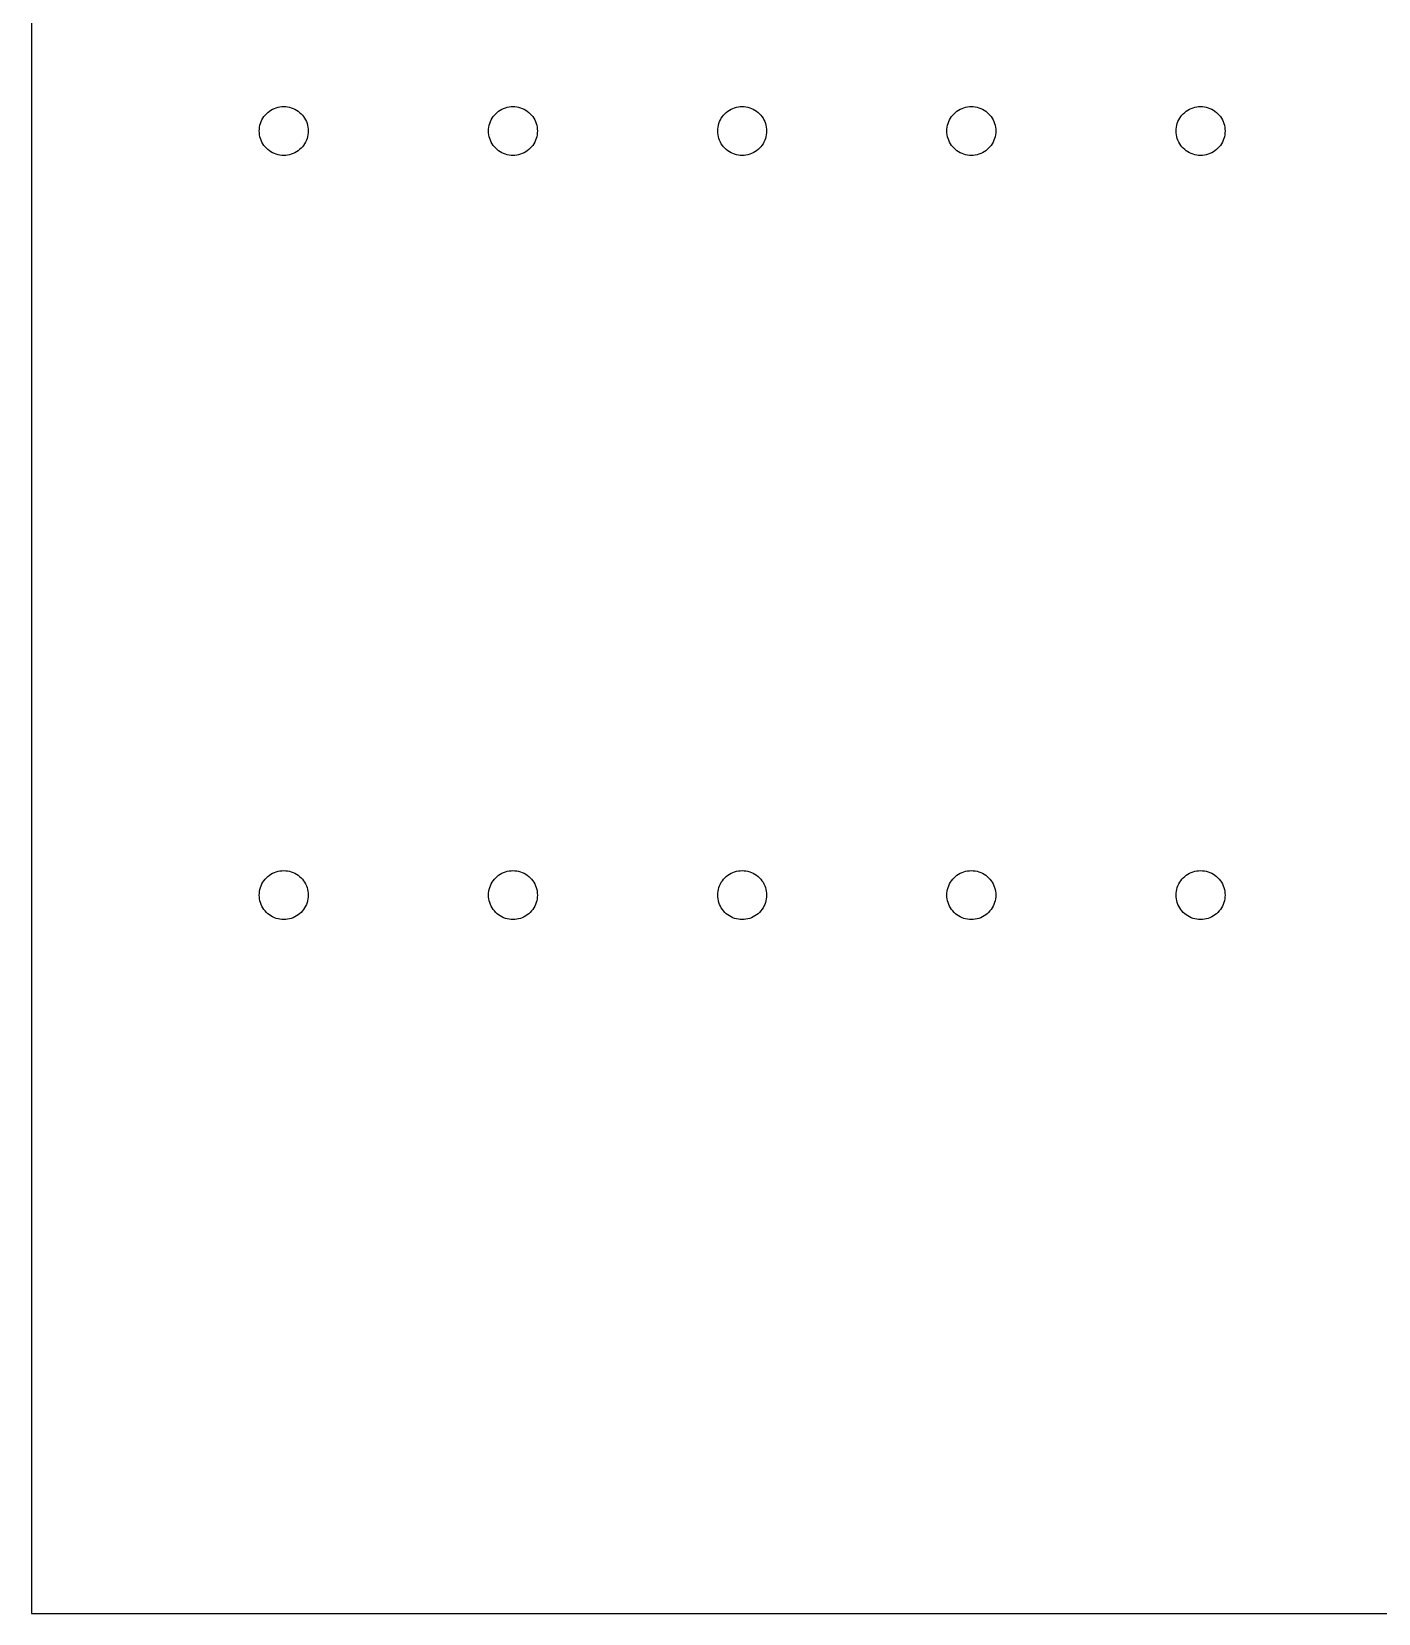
# Model space of a CAD drawing. Extents: x -2 to 337, y 54 to 261.
# Drawn here: x -2.3 to 85.8, y 54.4 to 157.9 of the extents above; entities that cross this region are included whole.
import ezdxf

# ---------------------------------------------------------------- set-up
doc = ezdxf.new("R2010")
doc.units = 0
doc.layers.get('0').update_dxf_attribs({"linetype": 'CONTINUOUS'})

msp = doc.modelspace()

# ---------------------------------------------------------------- linework, layer by layer
at = {"color": 7}
for p, q in [((-2.29, 261.436656), (-2.29, 54.436655)), ((12.731789, 152.048934), (12.784389, 152.163034)), ((12.784389, 152.163034), (12.845767, 152.272635)), ((12.845767, 152.272635), (12.915569, 152.377035)), ((12.915569, 152.377035), (12.993338, 152.475733)), ((12.993338, 152.475733), (13.078617, 152.568034)), ((13.078617, 152.568034), (13.170878, 152.653234)), ((13.170878, 152.653234), (13.269538, 152.731035)), ((13.269538, 152.731035), (13.373999, 152.800834)), ((13.373999, 152.800834), (13.483609, 152.862234)), ((13.483609, 152.862234), (13.597697, 152.914835)), ((13.597697, 152.914835), (13.715567, 152.958333)), ((13.715567, 152.958333), (13.836477, 152.992434)), ((13.836477, 152.992434), (13.959687, 153.016931)), ((13.959687, 153.016931), (14.084449, 153.03172)), ((14.084449, 153.03172), (14.209998, 153.03663)), ((14.209998, 153.03663), (14.335528, 153.03172)), ((14.335528, 153.03172), (14.460287, 153.016931)), ((14.460287, 153.016931), (14.583497, 152.992434)), ((14.583497, 152.992434), (14.704418, 152.958333)), ((14.704418, 152.958333), (14.822288, 152.914835)), ((14.822288, 152.914835), (14.936379, 152.862234)), ((14.936379, 152.862234), (15.045977, 152.800834)), ((15.045977, 152.800834), (15.150439, 152.731035)), ((15.150439, 152.731035), (15.249109, 152.653234)), ((15.249109, 152.653234), (15.341359, 152.568034)), ((15.341359, 152.568034), (15.426638, 152.475733)), ((15.426638, 152.475733), (15.504419, 152.377035)), ((15.504419, 152.377035), (15.574207, 152.272635)), ((15.574207, 152.272635), (15.635599, 152.163034)), ((15.635599, 152.163034), (15.688199, 152.048934)), ((27.731795, 152.048934), (27.784396, 152.163034)), ((27.784396, 152.163034), (27.845796, 152.272635)), ((27.845796, 152.272635), (27.915595, 152.377035)), ((27.915595, 152.377035), (27.993297, 152.475733)), ((27.993297, 152.475733), (28.078596, 152.568034)), ((28.078596, 152.568034), (28.170896, 152.653234)), ((28.170896, 152.653234), (28.269497, 152.731035)), ((28.269497, 152.731035), (28.373996, 152.800834)), ((28.373996, 152.800834), (28.483597, 152.862234)), ((28.483597, 152.862234), (28.597696, 152.914835)), ((28.597696, 152.914835), (28.715597, 152.958333)), ((28.715597, 152.958333), (28.836496, 152.992434)), ((28.836496, 152.992434), (28.959697, 153.016931)), ((28.959697, 153.016931), (29.084496, 153.03172)), ((29.084496, 153.03172), (29.209997, 153.03663)), ((29.209997, 153.03663), (29.335496, 153.03172)), ((29.335496, 153.03172), (29.460297, 153.016931)), ((29.460297, 153.016931), (29.583496, 152.992434)), ((29.583496, 152.992434), (29.704397, 152.958333)), ((29.704397, 152.958333), (29.822295, 152.914835)), ((29.822295, 152.914835), (29.936398, 152.862234)), ((29.936398, 152.862234), (30.045996, 152.800834)), ((30.045996, 152.800834), (30.150395, 152.731035)), ((30.150395, 152.731035), (30.249097, 152.653234)), ((30.249097, 152.653234), (30.341395, 152.568034)), ((30.341395, 152.568034), (30.426595, 152.475733)), ((30.426595, 152.475733), (30.504395, 152.377035)), ((30.504395, 152.377035), (30.574197, 152.272635)), ((30.574197, 152.272635), (30.635598, 152.163034)), ((30.635598, 152.163034), (30.688195, 152.048934)), ((42.731794, 152.048934), (42.784395, 152.163034)), ((42.784395, 152.163034), (42.845795, 152.272635)), ((42.845795, 152.272635), (42.915594, 152.377035)), ((42.915594, 152.377035), (42.993296, 152.475733)), ((42.993296, 152.475733), (43.078595, 152.568034)), ((43.078595, 152.568034), (43.170896, 152.653234)), ((43.170896, 152.653234), (43.269495, 152.731035)), ((43.269495, 152.731035), (43.373997, 152.800834)), ((43.373997, 152.800834), (43.483595, 152.862234)), ((43.483595, 152.862234), (43.597695, 152.914835)), ((43.597695, 152.914835), (43.715596, 152.958333)), ((43.715596, 152.958333), (43.836494, 152.992434)), ((43.836494, 152.992434), (43.959695, 153.016931)), ((43.959695, 153.016931), (44.084494, 153.03172)), ((44.084494, 153.03172), (44.209995, 153.03663)), ((44.209995, 153.03663), (44.335494, 153.03172)), ((44.335494, 153.03172), (44.460295, 153.016931)), ((44.460295, 153.016931), (44.583497, 152.992434)), ((44.583497, 152.992434), (44.704395, 152.958333)), ((44.704395, 152.958333), (44.822296, 152.914835)), ((44.822296, 152.914835), (44.936396, 152.862234)), ((44.936396, 152.862234), (45.045994, 152.800834)), ((45.045994, 152.800834), (45.150397, 152.731035)), ((45.150397, 152.731035), (45.249095, 152.653234)), ((45.249095, 152.653234), (45.341396, 152.568034)), ((45.341396, 152.568034), (45.426596, 152.475733)), ((45.426596, 152.475733), (45.504396, 152.377035)), ((45.504396, 152.377035), (45.574196, 152.272635)), ((45.574196, 152.272635), (45.635596, 152.163034)), ((45.635596, 152.163034), (45.688196, 152.048934)), ((57.731795, 152.048934), (57.784393, 152.163034)), ((57.784393, 152.163034), (57.845793, 152.272635)), ((57.845793, 152.272635), (57.915596, 152.377035)), ((57.915596, 152.377035), (57.993294, 152.475733)), ((57.993294, 152.475733), (58.078596, 152.568034)), ((58.078596, 152.568034), (58.170894, 152.653234)), ((58.170894, 152.653234), (58.269494, 152.731035)), ((58.269494, 152.731035), (58.373995, 152.800834)), ((58.373995, 152.800834), (58.483593, 152.862234)), ((58.483593, 152.862234), (58.597696, 152.914835)), ((58.597696, 152.914835), (58.715594, 152.958333)), ((58.715594, 152.958333), (58.836495, 152.992434)), ((58.836495, 152.992434), (58.959694, 153.016931)), ((58.959694, 153.016931), (59.084495, 153.03172)), ((59.084495, 153.03172), (59.209994, 153.03663)), ((59.209994, 153.03663), (59.335495, 153.03172)), ((59.335495, 153.03172), (59.460294, 153.016931)), ((59.460294, 153.016931), (59.583495, 152.992434)), ((59.583495, 152.992434), (59.704393, 152.958333)), ((59.704393, 152.958333), (59.822294, 152.914835)), ((59.822294, 152.914835), (59.936394, 152.862234)), ((59.936394, 152.862234), (60.045995, 152.800834)), ((60.045995, 152.800834), (60.150395, 152.731035)), ((60.150395, 152.731035), (60.249094, 152.653234)), ((60.249094, 152.653234), (60.341394, 152.568034)), ((60.341394, 152.568034), (60.426594, 152.475733)), ((60.426594, 152.475733), (60.504395, 152.377035)), ((60.504395, 152.377035), (60.574194, 152.272635)), ((60.574194, 152.272635), (60.635594, 152.163034)), ((60.635594, 152.163034), (60.688195, 152.048934)), ((72.731794, 152.048934), (72.784394, 152.163034)), ((72.784394, 152.163034), (72.845795, 152.272635)), ((72.845795, 152.272635), (72.915594, 152.377035)), ((72.915594, 152.377035), (72.993292, 152.475733)), ((72.993292, 152.475733), (73.078594, 152.568034)), ((73.078594, 152.568034), (73.170892, 152.653234)), ((73.170892, 152.653234), (73.269492, 152.731035)), ((73.269492, 152.731035), (73.373993, 152.800834)), ((73.373993, 152.800834), (73.483594, 152.862234)), ((73.483594, 152.862234), (73.597694, 152.914835)), ((73.597694, 152.914835), (73.715592, 152.958333)), ((73.715592, 152.958333), (73.836493, 152.992434)), ((73.836493, 152.992434), (73.959695, 153.016931)), ((73.959695, 153.016931), (74.084493, 153.03172)), ((74.084493, 153.03172), (74.209992, 153.03663)), ((74.209992, 153.03663), (74.335493, 153.03172)), ((74.335493, 153.03172), (74.460292, 153.016931)), ((74.460292, 153.016931), (74.583493, 152.992434)), ((74.583493, 152.992434), (74.704394, 152.958333)), ((74.704394, 152.958333), (74.822293, 152.914835)), ((74.822293, 152.914835), (74.936392, 152.862234)), ((74.936392, 152.862234), (75.045993, 152.800834)), ((75.045993, 152.800834), (75.150393, 152.731035)), ((75.150393, 152.731035), (75.249092, 152.653234)), ((75.249092, 152.653234), (75.341393, 152.568034)), ((75.341393, 152.568034), (75.426593, 152.475733)), ((75.426593, 152.475733), (75.504393, 152.377035)), ((75.504393, 152.377035), (75.574192, 152.272635)), ((75.574192, 152.272635), (75.635592, 152.163034)), ((75.635592, 152.163034), (75.688193, 152.048934)), ((12.610001, 151.436634), (12.61494, 151.562135)), ((12.61494, 151.311135), (12.610001, 151.436634)), ((12.61494, 151.562135), (12.6297, 151.686934)), ((12.6297, 151.186334), (12.61494, 151.311135)), ((12.6297, 151.686934), (12.654197, 151.810135)), ((12.654197, 151.063135), (12.6297, 151.186334)), ((12.654197, 151.810135), (12.688298, 151.931033)), ((12.688298, 151.931033), (12.731789, 152.048934)), ((15.688199, 152.048934), (15.731678, 151.931033)), ((15.731678, 151.931033), (15.765788, 151.810135)), ((15.765788, 151.810135), (15.790285, 151.686934)), ((15.790285, 151.186334), (15.765788, 151.063135)), ((15.790285, 151.686934), (15.805045, 151.562135)), ((15.805045, 151.311135), (15.790285, 151.186334)), ((15.805045, 151.562135), (15.809984, 151.436634)), ((15.809984, 151.436634), (15.805045, 151.311135)), ((27.61, 151.436634), (27.61491, 151.562135)), ((27.61491, 151.311135), (27.61, 151.436634)), ((27.61491, 151.562135), (27.629699, 151.686934)), ((27.629699, 151.186334), (27.61491, 151.311135)), ((27.629699, 151.686934), (27.654196, 151.810135)), ((27.654196, 151.063135), (27.629699, 151.186334)), ((27.654196, 151.810135), (27.688296, 151.931033)), ((27.688296, 151.931033), (27.731795, 152.048934)), ((30.688195, 152.048934), (30.731697, 151.931033)), ((30.731697, 151.931033), (30.765795, 151.810135)), ((30.765795, 151.810135), (30.790292, 151.686934)), ((30.790292, 151.186334), (30.765795, 151.063135)), ((30.790292, 151.686934), (30.80508, 151.562135)), ((30.80508, 151.311135), (30.790292, 151.186334)), ((30.80508, 151.562135), (30.809991, 151.436634)), ((30.809991, 151.436634), (30.80508, 151.311135)), ((42.609999, 151.436634), (42.614909, 151.562135)), ((42.614909, 151.311135), (42.609999, 151.436634)), ((42.614909, 151.562135), (42.629698, 151.686934)), ((42.629698, 151.186334), (42.614909, 151.311135)), ((42.629698, 151.686934), (42.654195, 151.810135)), ((42.654195, 151.063135), (42.629698, 151.186334)), ((42.654195, 151.810135), (42.688296, 151.931033)), ((42.688296, 151.931033), (42.731794, 152.048934)), ((45.688196, 152.048934), (45.731695, 151.931033)), ((45.731695, 151.931033), (45.765796, 151.810135)), ((45.765796, 151.810135), (45.790293, 151.686934)), ((45.790293, 151.186334), (45.765796, 151.063135)), ((45.790293, 151.686934), (45.805082, 151.562135)), ((45.805082, 151.311135), (45.790293, 151.186334)), ((45.805082, 151.562135), (45.809992, 151.436634)), ((45.809992, 151.436634), (45.805082, 151.311135)), ((57.61, 151.436634), (57.61491, 151.562135)), ((57.61491, 151.311135), (57.61, 151.436634)), ((57.61491, 151.562135), (57.629699, 151.686934)), ((57.629699, 151.186334), (57.61491, 151.311135)), ((57.629699, 151.686934), (57.654196, 151.810135)), ((57.654196, 151.063135), (57.629699, 151.186334)), ((57.654196, 151.810135), (57.688294, 151.931033)), ((57.688294, 151.931033), (57.731795, 152.048934)), ((60.688195, 152.048934), (60.731694, 151.931033)), ((60.731694, 151.931033), (60.765794, 151.810135)), ((60.765794, 151.810135), (60.790291, 151.686934)), ((60.790291, 151.186334), (60.765794, 151.063135)), ((60.790291, 151.686934), (60.80508, 151.562135)), ((60.80508, 151.311135), (60.790291, 151.186334)), ((60.80508, 151.562135), (60.80999, 151.436634)), ((60.80999, 151.436634), (60.80508, 151.311135)), ((72.609998, 151.436634), (72.614909, 151.562135)), ((72.614909, 151.311135), (72.609998, 151.436634)), ((72.614909, 151.562135), (72.629697, 151.686934)), ((72.629697, 151.186334), (72.614909, 151.311135)), ((72.629697, 151.686934), (72.654194, 151.810135)), ((72.654194, 151.063135), (72.629697, 151.186334)), ((72.654194, 151.810135), (72.688292, 151.931033)), ((72.688292, 151.931033), (72.731794, 152.048934)), ((75.688193, 152.048934), (75.731692, 151.931033)), ((75.731692, 151.931033), (75.765793, 151.810135)), ((75.765793, 151.810135), (75.79029, 151.686934)), ((75.79029, 151.186334), (75.765793, 151.063135)), ((75.79029, 151.686934), (75.805078, 151.562135)), ((75.805078, 151.311135), (75.79029, 151.186334)), ((75.805078, 151.562135), (75.809989, 151.436634)), ((75.809989, 151.436634), (75.805078, 151.311135)), ((12.688298, 150.942234), (12.654197, 151.063135)), ((12.731789, 150.824336), (12.688298, 150.942234)), ((12.784389, 150.710233), (12.731789, 150.824336)), ((12.845767, 150.600635), (12.784389, 150.710233)), ((12.915569, 150.496134), (12.845767, 150.600635)), ((12.993338, 150.397534), (12.915569, 150.496134)), ((13.078617, 150.305236), (12.993338, 150.397534)), ((13.170878, 150.219934), (13.078617, 150.305236)), ((13.269538, 150.142235), (13.170878, 150.219934)), ((13.373999, 150.072433), (13.269538, 150.142235)), ((15.150439, 150.142235), (15.045977, 150.072433)), ((15.249109, 150.219934), (15.150439, 150.142235)), ((15.341359, 150.305236), (15.249109, 150.219934)), ((15.426638, 150.397534), (15.341359, 150.305236)), ((15.504419, 150.496134), (15.426638, 150.397534)), ((15.574207, 150.600635), (15.504419, 150.496134)), ((15.635599, 150.710233), (15.574207, 150.600635)), ((15.688199, 150.824336), (15.635599, 150.710233)), ((15.731678, 150.942234), (15.688199, 150.824336)), ((15.765788, 151.063135), (15.731678, 150.942234)), ((27.688296, 150.942234), (27.654196, 151.063135)), ((27.731795, 150.824336), (27.688296, 150.942234)), ((27.784396, 150.710233), (27.731795, 150.824336)), ((27.845796, 150.600635), (27.784396, 150.710233)), ((27.915595, 150.496134), (27.845796, 150.600635)), ((27.993297, 150.397534), (27.915595, 150.496134)), ((28.078596, 150.305236), (27.993297, 150.397534)), ((28.170896, 150.219934), (28.078596, 150.305236)), ((28.269497, 150.142235), (28.170896, 150.219934)), ((28.373996, 150.072433), (28.269497, 150.142235)), ((30.150395, 150.142235), (30.045996, 150.072433)), ((30.249097, 150.219934), (30.150395, 150.142235)), ((30.341395, 150.305236), (30.249097, 150.219934)), ((30.426595, 150.397534), (30.341395, 150.305236)), ((30.504395, 150.496134), (30.426595, 150.397534)), ((30.574197, 150.600635), (30.504395, 150.496134)), ((30.635598, 150.710233), (30.574197, 150.600635)), ((30.688195, 150.824336), (30.635598, 150.710233)), ((30.731697, 150.942234), (30.688195, 150.824336)), ((30.765795, 151.063135), (30.731697, 150.942234)), ((42.688296, 150.942234), (42.654195, 151.063135)), ((42.731794, 150.824336), (42.688296, 150.942234)), ((42.784395, 150.710233), (42.731794, 150.824336)), ((42.845795, 150.600635), (42.784395, 150.710233)), ((42.915594, 150.496134), (42.845795, 150.600635)), ((42.993296, 150.397534), (42.915594, 150.496134)), ((43.078595, 150.305236), (42.993296, 150.397534)), ((43.170896, 150.219934), (43.078595, 150.305236)), ((43.269495, 150.142235), (43.170896, 150.219934)), ((43.373997, 150.072433), (43.269495, 150.142235)), ((45.150397, 150.142235), (45.045994, 150.072433)), ((45.249095, 150.219934), (45.150397, 150.142235)), ((45.341396, 150.305236), (45.249095, 150.219934)), ((45.426596, 150.397534), (45.341396, 150.305236)), ((45.504396, 150.496134), (45.426596, 150.397534)), ((45.574196, 150.600635), (45.504396, 150.496134)), ((45.635596, 150.710233), (45.574196, 150.600635)), ((45.688196, 150.824336), (45.635596, 150.710233)), ((45.731695, 150.942234), (45.688196, 150.824336)), ((45.765796, 151.063135), (45.731695, 150.942234)), ((57.688294, 150.942234), (57.654196, 151.063135)), ((57.731795, 150.824336), (57.688294, 150.942234)), ((57.784393, 150.710233), (57.731795, 150.824336)), ((57.845793, 150.600635), (57.784393, 150.710233)), ((57.915596, 150.496134), (57.845793, 150.600635)), ((57.993294, 150.397534), (57.915596, 150.496134)), ((58.078596, 150.305236), (57.993294, 150.397534)), ((58.170894, 150.219934), (58.078596, 150.305236)), ((58.269494, 150.142235), (58.170894, 150.219934)), ((58.373995, 150.072433), (58.269494, 150.142235)), ((60.150395, 150.142235), (60.045995, 150.072433)), ((60.249094, 150.219934), (60.150395, 150.142235)), ((60.341394, 150.305236), (60.249094, 150.219934)), ((60.426594, 150.397534), (60.341394, 150.305236)), ((60.504395, 150.496134), (60.426594, 150.397534)), ((60.574194, 150.600635), (60.504395, 150.496134)), ((60.635594, 150.710233), (60.574194, 150.600635)), ((60.688195, 150.824336), (60.635594, 150.710233)), ((60.731694, 150.942234), (60.688195, 150.824336)), ((60.765794, 151.063135), (60.731694, 150.942234)), ((72.688292, 150.942234), (72.654194, 151.063135)), ((72.731794, 150.824336), (72.688292, 150.942234)), ((72.784394, 150.710233), (72.731794, 150.824336)), ((72.845795, 150.600635), (72.784394, 150.710233)), ((72.915594, 150.496134), (72.845795, 150.600635)), ((72.993292, 150.397534), (72.915594, 150.496134)), ((73.078594, 150.305236), (72.993292, 150.397534)), ((73.170892, 150.219934), (73.078594, 150.305236)), ((73.269492, 150.142235), (73.170892, 150.219934)), ((73.373993, 150.072433), (73.269492, 150.142235)), ((75.150393, 150.142235), (75.045993, 150.072433)), ((75.249092, 150.219934), (75.150393, 150.142235)), ((75.341393, 150.305236), (75.249092, 150.219934)), ((75.426593, 150.397534), (75.341393, 150.305236)), ((75.504393, 150.496134), (75.426593, 150.397534)), ((75.574192, 150.600635), (75.504393, 150.496134)), ((75.635592, 150.710233), (75.574192, 150.600635)), ((75.688193, 150.824336), (75.635592, 150.710233)), ((75.731692, 150.942234), (75.688193, 150.824336)), ((75.765793, 151.063135), (75.731692, 150.942234)), ((13.483609, 150.011033), (13.373999, 150.072433)), ((13.597697, 149.958435), (13.483609, 150.011033)), ((13.715567, 149.914934), (13.597697, 149.958435)), ((13.836477, 149.880836), (13.715567, 149.914934)), ((13.959687, 149.856339), (13.836477, 149.880836)), ((14.084449, 149.84155), (13.959687, 149.856339)), ((14.209998, 149.83664), (14.084449, 149.84155)), ((14.335528, 149.84155), (14.209998, 149.83664)), ((14.460287, 149.856339), (14.335528, 149.84155)), ((14.583497, 149.880836), (14.460287, 149.856339)), ((14.704418, 149.914934), (14.583497, 149.880836)), ((14.822288, 149.958435), (14.704418, 149.914934)), ((14.936379, 150.011033), (14.822288, 149.958435)), ((15.045977, 150.072433), (14.936379, 150.011033)), ((28.483597, 150.011033), (28.373996, 150.072433)), ((28.597696, 149.958435), (28.483597, 150.011033)), ((28.715597, 149.914934), (28.597696, 149.958435)), ((28.836496, 149.880836), (28.715597, 149.914934)), ((28.959697, 149.856339), (28.836496, 149.880836)), ((29.084496, 149.84155), (28.959697, 149.856339)), ((29.209997, 149.83664), (29.084496, 149.84155)), ((29.335496, 149.84155), (29.209997, 149.83664)), ((29.460297, 149.856339), (29.335496, 149.84155)), ((29.583496, 149.880836), (29.460297, 149.856339)), ((29.704397, 149.914934), (29.583496, 149.880836)), ((29.822295, 149.958435), (29.704397, 149.914934)), ((29.936398, 150.011033), (29.822295, 149.958435)), ((30.045996, 150.072433), (29.936398, 150.011033)), ((43.483595, 150.011033), (43.373997, 150.072433)), ((43.597695, 149.958435), (43.483595, 150.011033)), ((43.715596, 149.914934), (43.597695, 149.958435)), ((43.836494, 149.880836), (43.715596, 149.914934)), ((43.959695, 149.856339), (43.836494, 149.880836)), ((44.084494, 149.84155), (43.959695, 149.856339)), ((44.209995, 149.83664), (44.084494, 149.84155)), ((44.335494, 149.84155), (44.209995, 149.83664)), ((44.460295, 149.856339), (44.335494, 149.84155)), ((44.583497, 149.880836), (44.460295, 149.856339)), ((44.704395, 149.914934), (44.583497, 149.880836)), ((44.822296, 149.958435), (44.704395, 149.914934)), ((44.936396, 150.011033), (44.822296, 149.958435)), ((45.045994, 150.072433), (44.936396, 150.011033)), ((58.483593, 150.011033), (58.373995, 150.072433)), ((58.597696, 149.958435), (58.483593, 150.011033)), ((58.715594, 149.914934), (58.597696, 149.958435)), ((58.836495, 149.880836), (58.715594, 149.914934)), ((58.959694, 149.856339), (58.836495, 149.880836)), ((59.084495, 149.84155), (58.959694, 149.856339)), ((59.209994, 149.83664), (59.084495, 149.84155)), ((59.335495, 149.84155), (59.209994, 149.83664)), ((59.460294, 149.856339), (59.335495, 149.84155)), ((59.583495, 149.880836), (59.460294, 149.856339)), ((59.704393, 149.914934), (59.583495, 149.880836)), ((59.822294, 149.958435), (59.704393, 149.914934)), ((59.936394, 150.011033), (59.822294, 149.958435)), ((60.045995, 150.072433), (59.936394, 150.011033)), ((73.483594, 150.011033), (73.373993, 150.072433)), ((73.597694, 149.958435), (73.483594, 150.011033)), ((73.715592, 149.914934), (73.597694, 149.958435)), ((73.836493, 149.880836), (73.715592, 149.914934)), ((73.959695, 149.856339), (73.836493, 149.880836)), ((74.084493, 149.84155), (73.959695, 149.856339)), ((74.209992, 149.83664), (74.084493, 149.84155)), ((74.335493, 149.84155), (74.209992, 149.83664)), ((74.460292, 149.856339), (74.335493, 149.84155)), ((74.583493, 149.880836), (74.460292, 149.856339)), ((74.704394, 149.914934), (74.583493, 149.880836)), ((74.822293, 149.958435), (74.704394, 149.914934)), ((74.936392, 150.011033), (74.822293, 149.958435)), ((75.045993, 150.072433), (74.936392, 150.011033)), ((12.915569, 102.377036), (12.993338, 102.475735)), ((12.993338, 102.475735), (13.078617, 102.568035)), ((13.078617, 102.568035), (13.170878, 102.653236)), ((13.170878, 102.653236), (13.269538, 102.731036)), ((13.269538, 102.731036), (13.373999, 102.800835)), ((13.373999, 102.800835), (13.483609, 102.862235)), ((13.483609, 102.862235), (13.597697, 102.914836)), ((13.597697, 102.914836), (13.715567, 102.958335)), ((13.715567, 102.958335), (13.836477, 102.992436)), ((13.836477, 102.992436), (13.959687, 103.016932)), ((13.959687, 103.016932), (14.084449, 103.031721)), ((14.084449, 103.031721), (14.209998, 103.036632)), ((14.209998, 103.036632), (14.335528, 103.031721)), ((14.335528, 103.031721), (14.460287, 103.016932)), ((14.460287, 103.016932), (14.583497, 102.992436)), ((14.583497, 102.992436), (14.704418, 102.958335)), ((14.704418, 102.958335), (14.822288, 102.914836)), ((14.822288, 102.914836), (14.936379, 102.862235)), ((14.936379, 102.862235), (15.045977, 102.800835)), ((15.045977, 102.800835), (15.150439, 102.731036)), ((15.150439, 102.731036), (15.249109, 102.653236)), ((15.249109, 102.653236), (15.341359, 102.568035)), ((15.341359, 102.568035), (15.426638, 102.475735)), ((15.426638, 102.475735), (15.504419, 102.377036)), ((27.915595, 102.377036), (27.993297, 102.475735)), ((27.993297, 102.475735), (28.078596, 102.568035)), ((28.078596, 102.568035), (28.170896, 102.653236)), ((28.170896, 102.653236), (28.269497, 102.731036)), ((28.269497, 102.731036), (28.373996, 102.800835)), ((28.373996, 102.800835), (28.483597, 102.862235)), ((28.483597, 102.862235), (28.597696, 102.914836)), ((28.597696, 102.914836), (28.715597, 102.958335)), ((28.715597, 102.958335), (28.836496, 102.992436)), ((28.836496, 102.992436), (28.959697, 103.016932)), ((28.959697, 103.016932), (29.084496, 103.031721)), ((29.084496, 103.031721), (29.209997, 103.036632)), ((29.209997, 103.036632), (29.335496, 103.031721)), ((29.335496, 103.031721), (29.460297, 103.016932)), ((29.460297, 103.016932), (29.583496, 102.992436)), ((29.583496, 102.992436), (29.704397, 102.958335)), ((29.704397, 102.958335), (29.822295, 102.914836)), ((29.822295, 102.914836), (29.936398, 102.862235)), ((29.936398, 102.862235), (30.045996, 102.800835)), ((30.045996, 102.800835), (30.150395, 102.731036)), ((30.150395, 102.731036), (30.249097, 102.653236)), ((30.249097, 102.653236), (30.341395, 102.568035)), ((30.341395, 102.568035), (30.426595, 102.475735)), ((30.426595, 102.475735), (30.504395, 102.377036)), ((42.915594, 102.377036), (42.993296, 102.475735)), ((42.993296, 102.475735), (43.078595, 102.568035)), ((43.078595, 102.568035), (43.170896, 102.653236)), ((43.170896, 102.653236), (43.269495, 102.731036)), ((43.269495, 102.731036), (43.373997, 102.800835)), ((43.373997, 102.800835), (43.483595, 102.862235)), ((43.483595, 102.862235), (43.597695, 102.914836)), ((43.597695, 102.914836), (43.715596, 102.958335)), ((43.715596, 102.958335), (43.836494, 102.992436)), ((43.836494, 102.992436), (43.959695, 103.016932)), ((43.959695, 103.016932), (44.084494, 103.031721)), ((44.084494, 103.031721), (44.209995, 103.036632)), ((44.209995, 103.036632), (44.335494, 103.031721)), ((44.335494, 103.031721), (44.460295, 103.016932)), ((44.460295, 103.016932), (44.583497, 102.992436)), ((44.583497, 102.992436), (44.704395, 102.958335)), ((44.704395, 102.958335), (44.822296, 102.914836)), ((44.822296, 102.914836), (44.936396, 102.862235)), ((44.936396, 102.862235), (45.045994, 102.800835)), ((45.045994, 102.800835), (45.150397, 102.731036)), ((45.150397, 102.731036), (45.249095, 102.653236)), ((45.249095, 102.653236), (45.341396, 102.568035)), ((45.341396, 102.568035), (45.426596, 102.475735)), ((45.426596, 102.475735), (45.504396, 102.377036)), ((57.915596, 102.377036), (57.993294, 102.475735)), ((57.993294, 102.475735), (58.078596, 102.568035)), ((58.078596, 102.568035), (58.170894, 102.653236)), ((58.170894, 102.653236), (58.269494, 102.731036)), ((58.269494, 102.731036), (58.373995, 102.800835)), ((58.373995, 102.800835), (58.483593, 102.862235)), ((58.483593, 102.862235), (58.597696, 102.914836)), ((58.597696, 102.914836), (58.715594, 102.958335)), ((58.715594, 102.958335), (58.836495, 102.992436)), ((58.836495, 102.992436), (58.959694, 103.016932)), ((58.959694, 103.016932), (59.084495, 103.031721)), ((59.084495, 103.031721), (59.209994, 103.036632)), ((59.209994, 103.036632), (59.335495, 103.031721)), ((59.335495, 103.031721), (59.460294, 103.016932)), ((59.460294, 103.016932), (59.583495, 102.992436)), ((59.583495, 102.992436), (59.704393, 102.958335)), ((59.704393, 102.958335), (59.822294, 102.914836)), ((59.822294, 102.914836), (59.936394, 102.862235)), ((59.936394, 102.862235), (60.045995, 102.800835)), ((60.045995, 102.800835), (60.150395, 102.731036)), ((60.150395, 102.731036), (60.249094, 102.653236)), ((60.249094, 102.653236), (60.341394, 102.568035)), ((60.341394, 102.568035), (60.426594, 102.475735)), ((60.426594, 102.475735), (60.504395, 102.377036)), ((72.915594, 102.377036), (72.993292, 102.475735)), ((72.993292, 102.475735), (73.078594, 102.568035)), ((73.078594, 102.568035), (73.170892, 102.653236)), ((73.170892, 102.653236), (73.269492, 102.731036)), ((73.269492, 102.731036), (73.373993, 102.800835)), ((73.373993, 102.800835), (73.483594, 102.862235)), ((73.483594, 102.862235), (73.597694, 102.914836)), ((73.597694, 102.914836), (73.715592, 102.958335)), ((73.715592, 102.958335), (73.836493, 102.992436)), ((73.836493, 102.992436), (73.959695, 103.016932)), ((73.959695, 103.016932), (74.084493, 103.031721)), ((74.084493, 103.031721), (74.209992, 103.036632)), ((74.209992, 103.036632), (74.335493, 103.031721)), ((74.335493, 103.031721), (74.460292, 103.016932)), ((74.460292, 103.016932), (74.583493, 102.992436)), ((74.583493, 102.992436), (74.704394, 102.958335)), ((74.704394, 102.958335), (74.822293, 102.914836)), ((74.822293, 102.914836), (74.936392, 102.862235)), ((74.936392, 102.862235), (75.045993, 102.800835)), ((75.045993, 102.800835), (75.150393, 102.731036)), ((75.150393, 102.731036), (75.249092, 102.653236)), ((75.249092, 102.653236), (75.341393, 102.568035)), ((75.341393, 102.568035), (75.426593, 102.475735)), ((75.426593, 102.475735), (75.504393, 102.377036)), ((12.610001, 101.436635), (12.61494, 101.562133)), ((12.61494, 101.311133), (12.610001, 101.436635)), ((12.61494, 101.562133), (12.6297, 101.686935)), ((12.6297, 101.686935), (12.654197, 101.810133)), ((12.654197, 101.810133), (12.688298, 101.931035)), ((12.688298, 101.931035), (12.731789, 102.048936)), ((12.731789, 102.048936), (12.784389, 102.163035)), ((12.784389, 102.163035), (12.845767, 102.272633)), ((12.845767, 102.272633), (12.915569, 102.377036)), ((15.504419, 102.377036), (15.574207, 102.272633)), ((15.574207, 102.272633), (15.635599, 102.163035)), ((15.635599, 102.163035), (15.688199, 102.048936)), ((15.688199, 102.048936), (15.731678, 101.931035)), ((15.731678, 101.931035), (15.765788, 101.810133)), ((15.765788, 101.810133), (15.790285, 101.686935)), ((15.790285, 101.686935), (15.805045, 101.562133)), ((15.805045, 101.562133), (15.809984, 101.436635)), ((15.809984, 101.436635), (15.805045, 101.311133)), ((27.61, 101.436635), (27.61491, 101.562133)), ((27.61491, 101.311133), (27.61, 101.436635)), ((27.61491, 101.562133), (27.629699, 101.686935)), ((27.629699, 101.686935), (27.654196, 101.810133)), ((27.654196, 101.810133), (27.688296, 101.931035)), ((27.688296, 101.931035), (27.731795, 102.048936)), ((27.731795, 102.048936), (27.784396, 102.163035)), ((27.784396, 102.163035), (27.845796, 102.272633)), ((27.845796, 102.272633), (27.915595, 102.377036)), ((30.504395, 102.377036), (30.574197, 102.272633)), ((30.574197, 102.272633), (30.635598, 102.163035)), ((30.635598, 102.163035), (30.688195, 102.048936)), ((30.688195, 102.048936), (30.731697, 101.931035)), ((30.731697, 101.931035), (30.765795, 101.810133)), ((30.765795, 101.810133), (30.790292, 101.686935)), ((30.790292, 101.686935), (30.80508, 101.562133)), ((30.80508, 101.562133), (30.809991, 101.436635)), ((30.809991, 101.436635), (30.80508, 101.311133)), ((42.609999, 101.436635), (42.614909, 101.562133)), ((42.614909, 101.311133), (42.609999, 101.436635)), ((42.614909, 101.562133), (42.629698, 101.686935)), ((42.629698, 101.686935), (42.654195, 101.810133)), ((42.654195, 101.810133), (42.688296, 101.931035)), ((42.688296, 101.931035), (42.731794, 102.048936)), ((42.731794, 102.048936), (42.784395, 102.163035)), ((42.784395, 102.163035), (42.845795, 102.272633)), ((42.845795, 102.272633), (42.915594, 102.377036)), ((45.504396, 102.377036), (45.574196, 102.272633)), ((45.574196, 102.272633), (45.635596, 102.163035)), ((45.635596, 102.163035), (45.688196, 102.048936)), ((45.688196, 102.048936), (45.731695, 101.931035)), ((45.731695, 101.931035), (45.765796, 101.810133)), ((45.765796, 101.810133), (45.790293, 101.686935)), ((45.790293, 101.686935), (45.805082, 101.562133)), ((45.805082, 101.562133), (45.809992, 101.436635)), ((45.809992, 101.436635), (45.805082, 101.311133)), ((57.61, 101.436635), (57.61491, 101.562133)), ((57.61491, 101.311133), (57.61, 101.436635)), ((57.61491, 101.562133), (57.629699, 101.686935)), ((57.629699, 101.686935), (57.654196, 101.810133)), ((57.654196, 101.810133), (57.688294, 101.931035)), ((57.688294, 101.931035), (57.731795, 102.048936)), ((57.731795, 102.048936), (57.784393, 102.163035)), ((57.784393, 102.163035), (57.845793, 102.272633)), ((57.845793, 102.272633), (57.915596, 102.377036)), ((60.504395, 102.377036), (60.574194, 102.272633)), ((60.574194, 102.272633), (60.635594, 102.163035)), ((60.635594, 102.163035), (60.688195, 102.048936)), ((60.688195, 102.048936), (60.731694, 101.931035)), ((60.731694, 101.931035), (60.765794, 101.810133)), ((60.765794, 101.810133), (60.790291, 101.686935)), ((60.790291, 101.686935), (60.80508, 101.562133)), ((60.80508, 101.562133), (60.80999, 101.436635)), ((60.80999, 101.436635), (60.80508, 101.311133)), ((72.609998, 101.436635), (72.614909, 101.562133)), ((72.614909, 101.311133), (72.609998, 101.436635)), ((72.614909, 101.562133), (72.629697, 101.686935)), ((72.629697, 101.686935), (72.654194, 101.810133)), ((72.654194, 101.810133), (72.688292, 101.931035)), ((72.688292, 101.931035), (72.731794, 102.048936)), ((72.731794, 102.048936), (72.784394, 102.163035)), ((72.784394, 102.163035), (72.845795, 102.272633)), ((72.845795, 102.272633), (72.915594, 102.377036)), ((75.504393, 102.377036), (75.574192, 102.272633)), ((75.574192, 102.272633), (75.635592, 102.163035)), ((75.635592, 102.163035), (75.688193, 102.048936)), ((75.688193, 102.048936), (75.731692, 101.931035)), ((75.731692, 101.931035), (75.765793, 101.810133)), ((75.765793, 101.810133), (75.79029, 101.686935)), ((75.79029, 101.686935), (75.805078, 101.562133)), ((75.805078, 101.562133), (75.809989, 101.436635)), ((75.809989, 101.436635), (75.805078, 101.311133)), ((12.6297, 101.186335), (12.61494, 101.311133)), ((12.654197, 101.063133), (12.6297, 101.186335)), ((12.688298, 100.942235), (12.654197, 101.063133)), ((12.731789, 100.824334), (12.688298, 100.942235)), ((12.784389, 100.710234), (12.731789, 100.824334)), ((12.845767, 100.600633), (12.784389, 100.710234)), ((12.915569, 100.496135), (12.845767, 100.600633)), ((12.993338, 100.397535), (12.915569, 100.496135)), ((13.078617, 100.305234), (12.993338, 100.397535)), ((15.426638, 100.397535), (15.341359, 100.305234)), ((15.504419, 100.496135), (15.426638, 100.397535)), ((15.574207, 100.600633), (15.504419, 100.496135)), ((15.635599, 100.710234), (15.574207, 100.600633)), ((15.688199, 100.824334), (15.635599, 100.710234)), ((15.731678, 100.942235), (15.688199, 100.824334)), ((15.765788, 101.063133), (15.731678, 100.942235)), ((15.790285, 101.186335), (15.765788, 101.063133)), ((15.805045, 101.311133), (15.790285, 101.186335)), ((27.629699, 101.186335), (27.61491, 101.311133)), ((27.654196, 101.063133), (27.629699, 101.186335)), ((27.688296, 100.942235), (27.654196, 101.063133)), ((27.731795, 100.824334), (27.688296, 100.942235)), ((27.784396, 100.710234), (27.731795, 100.824334)), ((27.845796, 100.600633), (27.784396, 100.710234)), ((27.915595, 100.496135), (27.845796, 100.600633)), ((27.993297, 100.397535), (27.915595, 100.496135)), ((28.078596, 100.305234), (27.993297, 100.397535)), ((30.426595, 100.397535), (30.341395, 100.305234)), ((30.504395, 100.496135), (30.426595, 100.397535)), ((30.574197, 100.600633), (30.504395, 100.496135)), ((30.635598, 100.710234), (30.574197, 100.600633)), ((30.688195, 100.824334), (30.635598, 100.710234)), ((30.731697, 100.942235), (30.688195, 100.824334)), ((30.765795, 101.063133), (30.731697, 100.942235)), ((30.790292, 101.186335), (30.765795, 101.063133)), ((30.80508, 101.311133), (30.790292, 101.186335)), ((42.629698, 101.186335), (42.614909, 101.311133)), ((42.654195, 101.063133), (42.629698, 101.186335)), ((42.688296, 100.942235), (42.654195, 101.063133)), ((42.731794, 100.824334), (42.688296, 100.942235)), ((42.784395, 100.710234), (42.731794, 100.824334)), ((42.845795, 100.600633), (42.784395, 100.710234)), ((42.915594, 100.496135), (42.845795, 100.600633)), ((42.993296, 100.397535), (42.915594, 100.496135)), ((43.078595, 100.305234), (42.993296, 100.397535)), ((45.426596, 100.397535), (45.341396, 100.305234)), ((45.504396, 100.496135), (45.426596, 100.397535)), ((45.574196, 100.600633), (45.504396, 100.496135)), ((45.635596, 100.710234), (45.574196, 100.600633)), ((45.688196, 100.824334), (45.635596, 100.710234)), ((45.731695, 100.942235), (45.688196, 100.824334)), ((45.765796, 101.063133), (45.731695, 100.942235)), ((45.790293, 101.186335), (45.765796, 101.063133)), ((45.805082, 101.311133), (45.790293, 101.186335)), ((57.629699, 101.186335), (57.61491, 101.311133)), ((57.654196, 101.063133), (57.629699, 101.186335)), ((57.688294, 100.942235), (57.654196, 101.063133)), ((57.731795, 100.824334), (57.688294, 100.942235)), ((57.784393, 100.710234), (57.731795, 100.824334)), ((57.845793, 100.600633), (57.784393, 100.710234)), ((57.915596, 100.496135), (57.845793, 100.600633)), ((57.993294, 100.397535), (57.915596, 100.496135)), ((58.078596, 100.305234), (57.993294, 100.397535)), ((60.426594, 100.397535), (60.341394, 100.305234)), ((60.504395, 100.496135), (60.426594, 100.397535)), ((60.574194, 100.600633), (60.504395, 100.496135)), ((60.635594, 100.710234), (60.574194, 100.600633)), ((60.688195, 100.824334), (60.635594, 100.710234)), ((60.731694, 100.942235), (60.688195, 100.824334)), ((60.765794, 101.063133), (60.731694, 100.942235)), ((60.790291, 101.186335), (60.765794, 101.063133)), ((60.80508, 101.311133), (60.790291, 101.186335)), ((72.629697, 101.186335), (72.614909, 101.311133)), ((72.654194, 101.063133), (72.629697, 101.186335)), ((72.688292, 100.942235), (72.654194, 101.063133)), ((72.731794, 100.824334), (72.688292, 100.942235)), ((72.784394, 100.710234), (72.731794, 100.824334)), ((72.845795, 100.600633), (72.784394, 100.710234)), ((72.915594, 100.496135), (72.845795, 100.600633)), ((72.993292, 100.397535), (72.915594, 100.496135)), ((73.078594, 100.305234), (72.993292, 100.397535)), ((75.426593, 100.397535), (75.341393, 100.305234)), ((75.504393, 100.496135), (75.426593, 100.397535)), ((75.574192, 100.600633), (75.504393, 100.496135)), ((75.635592, 100.710234), (75.574192, 100.600633)), ((75.688193, 100.824334), (75.635592, 100.710234)), ((75.731692, 100.942235), (75.688193, 100.824334)), ((75.765793, 101.063133), (75.731692, 100.942235)), ((75.79029, 101.186335), (75.765793, 101.063133)), ((75.805078, 101.311133), (75.79029, 101.186335)), ((13.170878, 100.219935), (13.078617, 100.305234)), ((13.269538, 100.142234), (13.170878, 100.219935)), ((13.373999, 100.072435), (13.269538, 100.142234)), ((13.483609, 100.011034), (13.373999, 100.072435)), ((13.597697, 99.958434), (13.483609, 100.011034)), ((13.715567, 99.914935), (13.597697, 99.958434)), ((13.836477, 99.880834), (13.715567, 99.914935)), ((13.959687, 99.856337), (13.836477, 99.880834)), ((14.084449, 99.841549), (13.959687, 99.856337)), ((14.209998, 99.836638), (14.084449, 99.841549)), ((14.335528, 99.841549), (14.209998, 99.836638)), ((14.460287, 99.856337), (14.335528, 99.841549)), ((14.583497, 99.880834), (14.460287, 99.856337)), ((14.704418, 99.914935), (14.583497, 99.880834)), ((14.822288, 99.958434), (14.704418, 99.914935)), ((14.936379, 100.011034), (14.822288, 99.958434)), ((15.045977, 100.072435), (14.936379, 100.011034)), ((15.150439, 100.142234), (15.045977, 100.072435)), ((15.249109, 100.219935), (15.150439, 100.142234)), ((15.341359, 100.305234), (15.249109, 100.219935)), ((28.170896, 100.219935), (28.078596, 100.305234)), ((28.269497, 100.142234), (28.170896, 100.219935)), ((28.373996, 100.072435), (28.269497, 100.142234)), ((28.483597, 100.011034), (28.373996, 100.072435)), ((28.597696, 99.958434), (28.483597, 100.011034)), ((28.715597, 99.914935), (28.597696, 99.958434)), ((28.836496, 99.880834), (28.715597, 99.914935)), ((28.959697, 99.856337), (28.836496, 99.880834)), ((29.084496, 99.841549), (28.959697, 99.856337)), ((29.209997, 99.836638), (29.084496, 99.841549)), ((29.335496, 99.841549), (29.209997, 99.836638)), ((29.460297, 99.856337), (29.335496, 99.841549)), ((29.583496, 99.880834), (29.460297, 99.856337)), ((29.704397, 99.914935), (29.583496, 99.880834)), ((29.822295, 99.958434), (29.704397, 99.914935)), ((29.936398, 100.011034), (29.822295, 99.958434)), ((30.045996, 100.072435), (29.936398, 100.011034)), ((30.150395, 100.142234), (30.045996, 100.072435)), ((30.249097, 100.219935), (30.150395, 100.142234)), ((30.341395, 100.305234), (30.249097, 100.219935)), ((43.170896, 100.219935), (43.078595, 100.305234)), ((43.269495, 100.142234), (43.170896, 100.219935)), ((43.373997, 100.072435), (43.269495, 100.142234)), ((43.483595, 100.011034), (43.373997, 100.072435)), ((43.597695, 99.958434), (43.483595, 100.011034)), ((43.715596, 99.914935), (43.597695, 99.958434)), ((43.836494, 99.880834), (43.715596, 99.914935)), ((43.959695, 99.856337), (43.836494, 99.880834)), ((44.084494, 99.841549), (43.959695, 99.856337)), ((44.209995, 99.836638), (44.084494, 99.841549)), ((44.335494, 99.841549), (44.209995, 99.836638)), ((44.460295, 99.856337), (44.335494, 99.841549)), ((44.583497, 99.880834), (44.460295, 99.856337)), ((44.704395, 99.914935), (44.583497, 99.880834)), ((44.822296, 99.958434), (44.704395, 99.914935)), ((44.936396, 100.011034), (44.822296, 99.958434)), ((45.045994, 100.072435), (44.936396, 100.011034)), ((45.150397, 100.142234), (45.045994, 100.072435)), ((45.249095, 100.219935), (45.150397, 100.142234)), ((45.341396, 100.305234), (45.249095, 100.219935)), ((58.170894, 100.219935), (58.078596, 100.305234)), ((58.269494, 100.142234), (58.170894, 100.219935)), ((58.373995, 100.072435), (58.269494, 100.142234)), ((58.483593, 100.011034), (58.373995, 100.072435)), ((58.597696, 99.958434), (58.483593, 100.011034)), ((58.715594, 99.914935), (58.597696, 99.958434)), ((58.836495, 99.880834), (58.715594, 99.914935)), ((58.959694, 99.856337), (58.836495, 99.880834)), ((59.084495, 99.841549), (58.959694, 99.856337)), ((59.209994, 99.836638), (59.084495, 99.841549)), ((59.335495, 99.841549), (59.209994, 99.836638)), ((59.460294, 99.856337), (59.335495, 99.841549)), ((59.583495, 99.880834), (59.460294, 99.856337)), ((59.704393, 99.914935), (59.583495, 99.880834)), ((59.822294, 99.958434), (59.704393, 99.914935)), ((59.936394, 100.011034), (59.822294, 99.958434)), ((60.045995, 100.072435), (59.936394, 100.011034)), ((60.150395, 100.142234), (60.045995, 100.072435)), ((60.249094, 100.219935), (60.150395, 100.142234)), ((60.341394, 100.305234), (60.249094, 100.219935)), ((73.170892, 100.219935), (73.078594, 100.305234)), ((73.269492, 100.142234), (73.170892, 100.219935)), ((73.373993, 100.072435), (73.269492, 100.142234)), ((73.483594, 100.011034), (73.373993, 100.072435)), ((73.597694, 99.958434), (73.483594, 100.011034)), ((73.715592, 99.914935), (73.597694, 99.958434)), ((73.836493, 99.880834), (73.715592, 99.914935)), ((73.959695, 99.856337), (73.836493, 99.880834)), ((74.084493, 99.841549), (73.959695, 99.856337)), ((74.209992, 99.836638), (74.084493, 99.841549)), ((74.335493, 99.841549), (74.209992, 99.836638)), ((74.460292, 99.856337), (74.335493, 99.841549)), ((74.583493, 99.880834), (74.460292, 99.856337)), ((74.704394, 99.914935), (74.583493, 99.880834)), ((74.822293, 99.958434), (74.704394, 99.914935)), ((74.936392, 100.011034), (74.822293, 99.958434)), ((75.045993, 100.072435), (74.936392, 100.011034)), ((75.150393, 100.142234), (75.045993, 100.072435)), ((75.249092, 100.219935), (75.150393, 100.142234)), ((75.341393, 100.305234), (75.249092, 100.219935)), ((-2.29, 54.436655), (314.283965, 54.436655))]:
    msp.add_line(p, q, dxfattribs=at)

doc.saveas('drawing.dxf')
